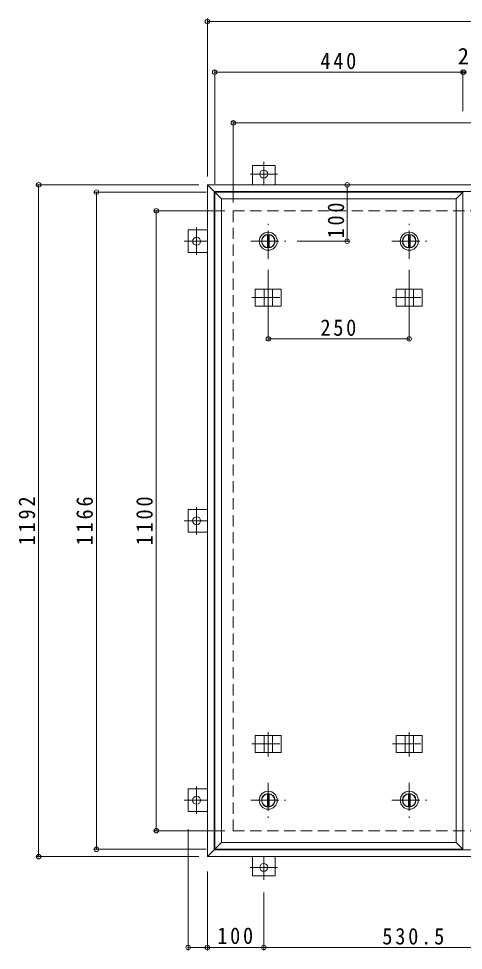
# Model space of a CAD drawing. Units: millimetres at full size, sheet at 1:10. Extents: x -2570 to 2311, y -1962 to 1346.
# Drawn here: x -2418 to -1629, y -338 to 1316 of the extents above; entities that cross this region are included whole.
import ezdxf
from ezdxf.enums import TextEntityAlignment as Align

# ---------------------------------------------------------------- set-up
doc = ezdxf.new("R2010")
doc.units = ezdxf.units.MM
doc.header["$LTSCALE"] = 10
doc.header["$PDMODE"] = 32
doc.header["$PDSIZE"] = 8
doc.linetypes.add('CHAIN1', pattern=[8, 5, -1, 1, -1])
doc.linetypes.add('DASHED2', pattern=[3, 2, -1])
for name, color, linetype, lineweight in [('0-1_躯体', 2, 'DASHED2', 9), ('0-2_仕上', 3, 'Continuous', 9), ('0-3_建具', 4, 'Continuous', 9), ('0-C', 2, 'Continuous', 9), ('0-E', 3, 'Continuous', 9), ('0-F', 7, 'Continuous', 9)]:
    doc.layers.add(name, color=color, linetype=linetype, lineweight=lineweight)
doc.styles.add('ＭＳ ゴシック', font='')
doc.styles.get('ＭＳ ゴシック').set_extended_font_data('MS Gothic')

msp = doc.modelspace()

# ---------------------------------------------------------------- linework, layer by layer
at = {"layer": '0-1_躯体'}
for p, q in [((-2036.8, 974.52), (-336.8, 974.52)), ((-2036.8, -125.48), (-2036.8, 974.52)), ((-336.8, -125.48), (-2036.8, -125.48))]:
    msp.add_line(p, q, dxfattribs=at)
at = {"layer": '0-2_仕上'}
for p, q in [((-2069.8, 1007.52), (-2057.8, 995.52)), ((-2069.8, 1007.52), (-1629.8, 1007.52)), ((-2069.8, -158.48), (-2069.8, 1007.52)), ((-2057.8, 995.52), (-1641.8, 995.52)), ((-2057.8, -146.48), (-2057.8, 995.52)), ((-1641.8, 995.52), (-1629.8, 1007.52)), ((-1641.8, -146.48), (-1641.8, 995.52)), ((-1629.8, -158.48), (-1629.8, 1007.52)), ((-2069.8, -158.48), (-2057.8, -146.48)), ((-1629.8, -158.48), (-2069.8, -158.48))]:
    msp.add_line(p, q, dxfattribs=at)
msp.add_lwpolyline([(-1629.8, -158.48), (-1641.8, -146.48), (-2057.8, -146.48)], dxfattribs=at)
at = {"layer": '0-3_建具', "color": 2}
for p, q in [((-2082.8, 1020.52), (-2070.8, 1008.52)), ((-2082.8, 1020.52), (-290.8, 1020.52)), ((-2082.8, -171.48), (-2082.8, 1020.52)), ((-2070.8, 1008.52), (-302.8, 1008.52)), ((-2070.8, -159.48), (-2070.8, 1008.52)), ((-2070.8, -159.48), (-2082.8, -171.48)), ((-302.8, -159.48), (-2070.8, -159.48)), ((-290.8, -171.48), (-2082.8, -171.48))]:
    msp.add_line(p, q, dxfattribs=at)
at = {"layer": '0-3_建具'}
for p, q in [((-1997.89, 835.52), (-1997.89, 805.52)), ((-1997.89, 835.52), (-1951.71, 835.52)), ((-1982.3, 835.52), (-1982.3, 805.52)), ((-1967.3, 835.52), (-1967.3, 805.52)), ((-1951.71, 835.52), (-1951.71, 805.52)), ((-1747.89, 835.52), (-1747.89, 805.52)), ((-1747.89, 835.52), (-1701.71, 835.52)), ((-1732.3, 835.52), (-1732.3, 805.52)), ((-1717.3, 835.52), (-1717.3, 805.52)), ((-1701.71, 835.52), (-1701.71, 805.52)), ((-1997.89, 805.52), (-1951.71, 805.52)), ((-1747.89, 805.52), (-1701.71, 805.52)), ((-1997.89, 13.52), (-1997.89, 43.52)), ((-1997.89, 43.52), (-1951.71, 43.52)), ((-1982.3, 13.52), (-1982.3, 43.52)), ((-1967.3, 13.52), (-1967.3, 43.52)), ((-1951.71, 13.52), (-1951.71, 43.52)), ((-1747.89, 13.52), (-1747.89, 43.52)), ((-1747.89, 43.52), (-1701.71, 43.52)), ((-1732.3, 13.52), (-1732.3, 43.52)), ((-1717.3, 13.52), (-1717.3, 43.52)), ((-1701.71, 13.52), (-1701.71, 43.52)), ((-1997.89, 13.52), (-1951.71, 13.52)), ((-1747.89, 13.52), (-1701.71, 13.52))]:
    msp.add_line(p, q, dxfattribs=at)
at = {"layer": '0-3_建具', "linetype": 'CHAIN1'}
for p, q in [((-1974.8, 842.63), (-1974.8, 799.4)), ((-1724.8, 842.63), (-1724.8, 799.4)), ((-2004.21, 820.52), (-1945.39, 820.52)), ((-1754.21, 820.52), (-1695.39, 820.52)), ((-1974.8, 6.4), (-1974.8, 49.64)), ((-1724.8, 6.4), (-1724.8, 49.64)), ((-2004.21, 28.52), (-1945.39, 28.52)), ((-1754.21, 28.52), (-1695.39, 28.52))]:
    msp.add_line(p, q, dxfattribs=at)
at = {"layer": '0-C', "linetype": 'CHAIN1'}
for p, q in [((-1974.8, 889.52), (-1974.8, 951.52)), ((-1724.8, 889.52), (-1724.8, 951.52)), ((-2005.8, 920.52), (-1943.8, 920.52)), ((-1755.8, 920.52), (-1693.8, 920.52)), ((-1974.8, -40.48), (-1974.8, -102.48)), ((-1724.8, -40.48), (-1724.8, -102.48)), ((-2005.8, -71.48), (-1943.8, -71.48)), ((-1755.8, -71.48), (-1693.8, -71.48))]:
    msp.add_line(p, q, dxfattribs=at)
at = {"layer": '0-C'}
for p, q in [((-1976.3, 931.92), (-1976.3, 909.12)), ((-1973.3, 931.92), (-1973.3, 909.12)), ((-1726.3, 931.92), (-1726.3, 909.12)), ((-1723.3, 931.92), (-1723.3, 909.12)), ((-1976.3, -82.89), (-1976.3, -60.08)), ((-1973.3, -82.89), (-1973.3, -60.08)), ((-1726.3, -82.89), (-1726.3, -60.08)), ((-1723.3, -82.89), (-1723.3, -60.08))]:
    msp.add_line(p, q, dxfattribs=at)
for centre, radius in [((-1974.8, 920.52), 16), ((-1974.8, 920.52), 12), ((-1974.8, 920.52), 11.5), ((-1724.8, 920.52), 16), ((-1724.8, 920.52), 12), ((-1724.8, 920.52), 11.5), ((-1974.8, -71.48), 16), ((-1974.8, -71.48), 12), ((-1974.8, -71.48), 11.5), ((-1724.8, -71.48), 16), ((-1724.8, -71.48), 12), ((-1724.8, -71.48), 11.5)]:
    msp.add_circle(centre, radius, dxfattribs=at)
at = {"layer": '0-E', "linetype": 'CHAIN1'}
for p, q in [((-1982.8, 1061.69), (-1982.8, 1020.52)), ((-1958.42, 1039.72), (-2007.18, 1039.72)), ((-2102, 944.89), (-2102, 896.14)), ((-2123.97, 920.52), (-2082.8, 920.52)), ((-2102, 448.89), (-2102, 400.14)), ((-2123.97, 424.52), (-2082.8, 424.52)), ((-2102, -47.11), (-2102, -95.86)), ((-2123.97, -71.48), (-2082.8, -71.48)), ((-1982.8, -212.66), (-1982.8, -171.48)), ((-2007.18, -190.68), (-1958.42, -190.68))]:
    msp.add_line(p, q, dxfattribs=at)
at = {"layer": '0-E'}
for p, q in [((-2002.8, 1054.72), (-1962.8, 1054.72)), ((-2002.8, 1054.72), (-2002.8, 1020.52)), ((-1962.8, 1054.72), (-1962.8, 1020.52)), ((-2117, 900.52), (-2117, 940.52)), ((-2117, 940.52), (-2082.8, 940.52)), ((-2117, 900.52), (-2082.8, 900.52)), ((-2117, 404.52), (-2117, 444.52)), ((-2117, 444.52), (-2082.8, 444.52)), ((-2117, 404.52), (-2082.8, 404.52)), ((-2117, -91.48), (-2117, -51.48)), ((-2117, -51.48), (-2082.8, -51.48)), ((-2117, -91.48), (-2082.8, -91.48)), ((-2002.8, -205.68), (-2002.8, -171.48)), ((-1962.8, -205.68), (-1962.8, -171.48)), ((-1962.8, -205.68), (-2002.8, -205.68))]:
    msp.add_line(p, q, dxfattribs=at)
for centre in [(-1982.8, 1039.72), (-2102, 920.52), (-2102, 424.52), (-2102, -71.48), (-1982.8, -190.68)]:
    msp.add_circle(centre, 7, dxfattribs=at)
at = {"layer": '0-F'}
for p, q in [((-2082.8, 1035.52), (-2082.8, 1315.52)), ((-2082.8, 1310.52), (-290.8, 1310.52)), ((-2069.8, 1022.52), (-2069.8, 1225.52)), ((-1629.8, 1223.52), (-1629.8, 1151.16)), ((-2069.8, 1220.52), (-1629.8, 1220.52)), ((-1629.8, 1220.52), (-1627.8, 1220.52)), ((-2036.8, 989.52), (-2036.8, 1135.52)), ((-2036.8, 1130.52), (-336.8, 1130.52)), ((-2097.8, 1020.52), (-2387.06, 1020.52)), ((-2382.06, -171.48), (-2382.06, 1020.52)), ((-1834.88, 1020.52), (-1834.88, 920.52)), ((-2084.8, 1007.52), (-2284.59, 1007.52)), ((-2279.59, -158.48), (-2279.59, 1007.52)), ((-2051.8, 974.52), (-2178.42, 974.52)), ((-2173.42, -125.48), (-2173.42, 974.52)), ((-1831.88, 920.52), (-1923.8, 920.52)), ((-1974.8, 744.22), (-1974.8, 869.52)), ((-1724.8, 744.22), (-1724.8, 869.52)), ((-1974.8, 747.22), (-1724.8, 747.22)), ((-2051.8, -125.48), (-2178.42, -125.48)), ((-2117, -337.85), (-2117, -122.69)), ((-2084.8, -158.48), (-2284.59, -158.48)), ((-2097.8, -171.48), (-2387.06, -171.48)), ((-2082.8, -197.69), (-2082.8, -337.85)), ((-1982.8, -234.99), (-1982.8, -337.85)), ((-2117, -332.85), (-2082.8, -332.85)), ((-2082.8, -332.85), (-1982.8, -332.85)), ((-1982.8, -332.85), (-1452.3, -332.85))]:
    msp.add_line(p, q, dxfattribs=at)
for p in [(-2082.8, 1310.52), (-2069.8, 1220.52), (-1629.8, 1220.52), (-1627.8, 1220.52), (-2036.8, 1130.52), (-2382.06, 1020.52), (-2279.59, 1007.52), (-1834.88, 1020.52), (-2173.42, 974.52), (-1834.88, 920.52), (-1974.8, 747.22), (-1724.8, 747.22), (-2173.42, -125.48), (-2279.59, -158.48), (-2382.06, -171.48), (-2117, -332.85), (-2082.8, -332.85), (-1982.8, -332.85)]:
    msp.add_point(p, dxfattribs=at)

# ---------------------------------------------------------------- texts
at = {"layer": '0-F', "color": 2, "style": 'ＭＳ ゴシック'}
msp.add_text('2', height=29.33, dxfattribs=at).set_placement((-1638.8, 1225.52), align=Align.BOTTOM_LEFT)
at = {"layer": '0-F', "color": 2, "char_height": 29.33, "attachment_point": 7, "style": 'ＭＳ ゴシック'}
for s, insert in [('\\T1.27;\\W0.9;440', (-1882.3, 1225.52)), ('\\T1.27;\\W0.9;250', (-1882.3, 752.22)), ('\\T1.27;\\W0.9;100', (-2065.3, -326.85)), ('\\T1.28;\\W0.9;530.5', (-1772.55, -327.85))]:
    msp.add_mtext(s, dxfattribs=dict(at, insert=insert))
at = {"layer": '0-F', "color": 2, "char_height": 29.33, "attachment_point": 7, "rotation": 90, "style": 'ＭＳ ゴシック'}
for s, insert in [('\\T1.27;\\W0.9;100', (-1839.88, 925.61)), ('\\T1.28;\\W0.9;1192', (-2388.06, 380.77)), ('\\T1.28;\\W0.9;1166', (-2285.59, 380.77)), ('\\T1.28;\\W0.9;1100', (-2179.42, 380.77))]:
    msp.add_mtext(s, dxfattribs=dict(at, insert=insert))

doc.saveas('drawing.dxf')
